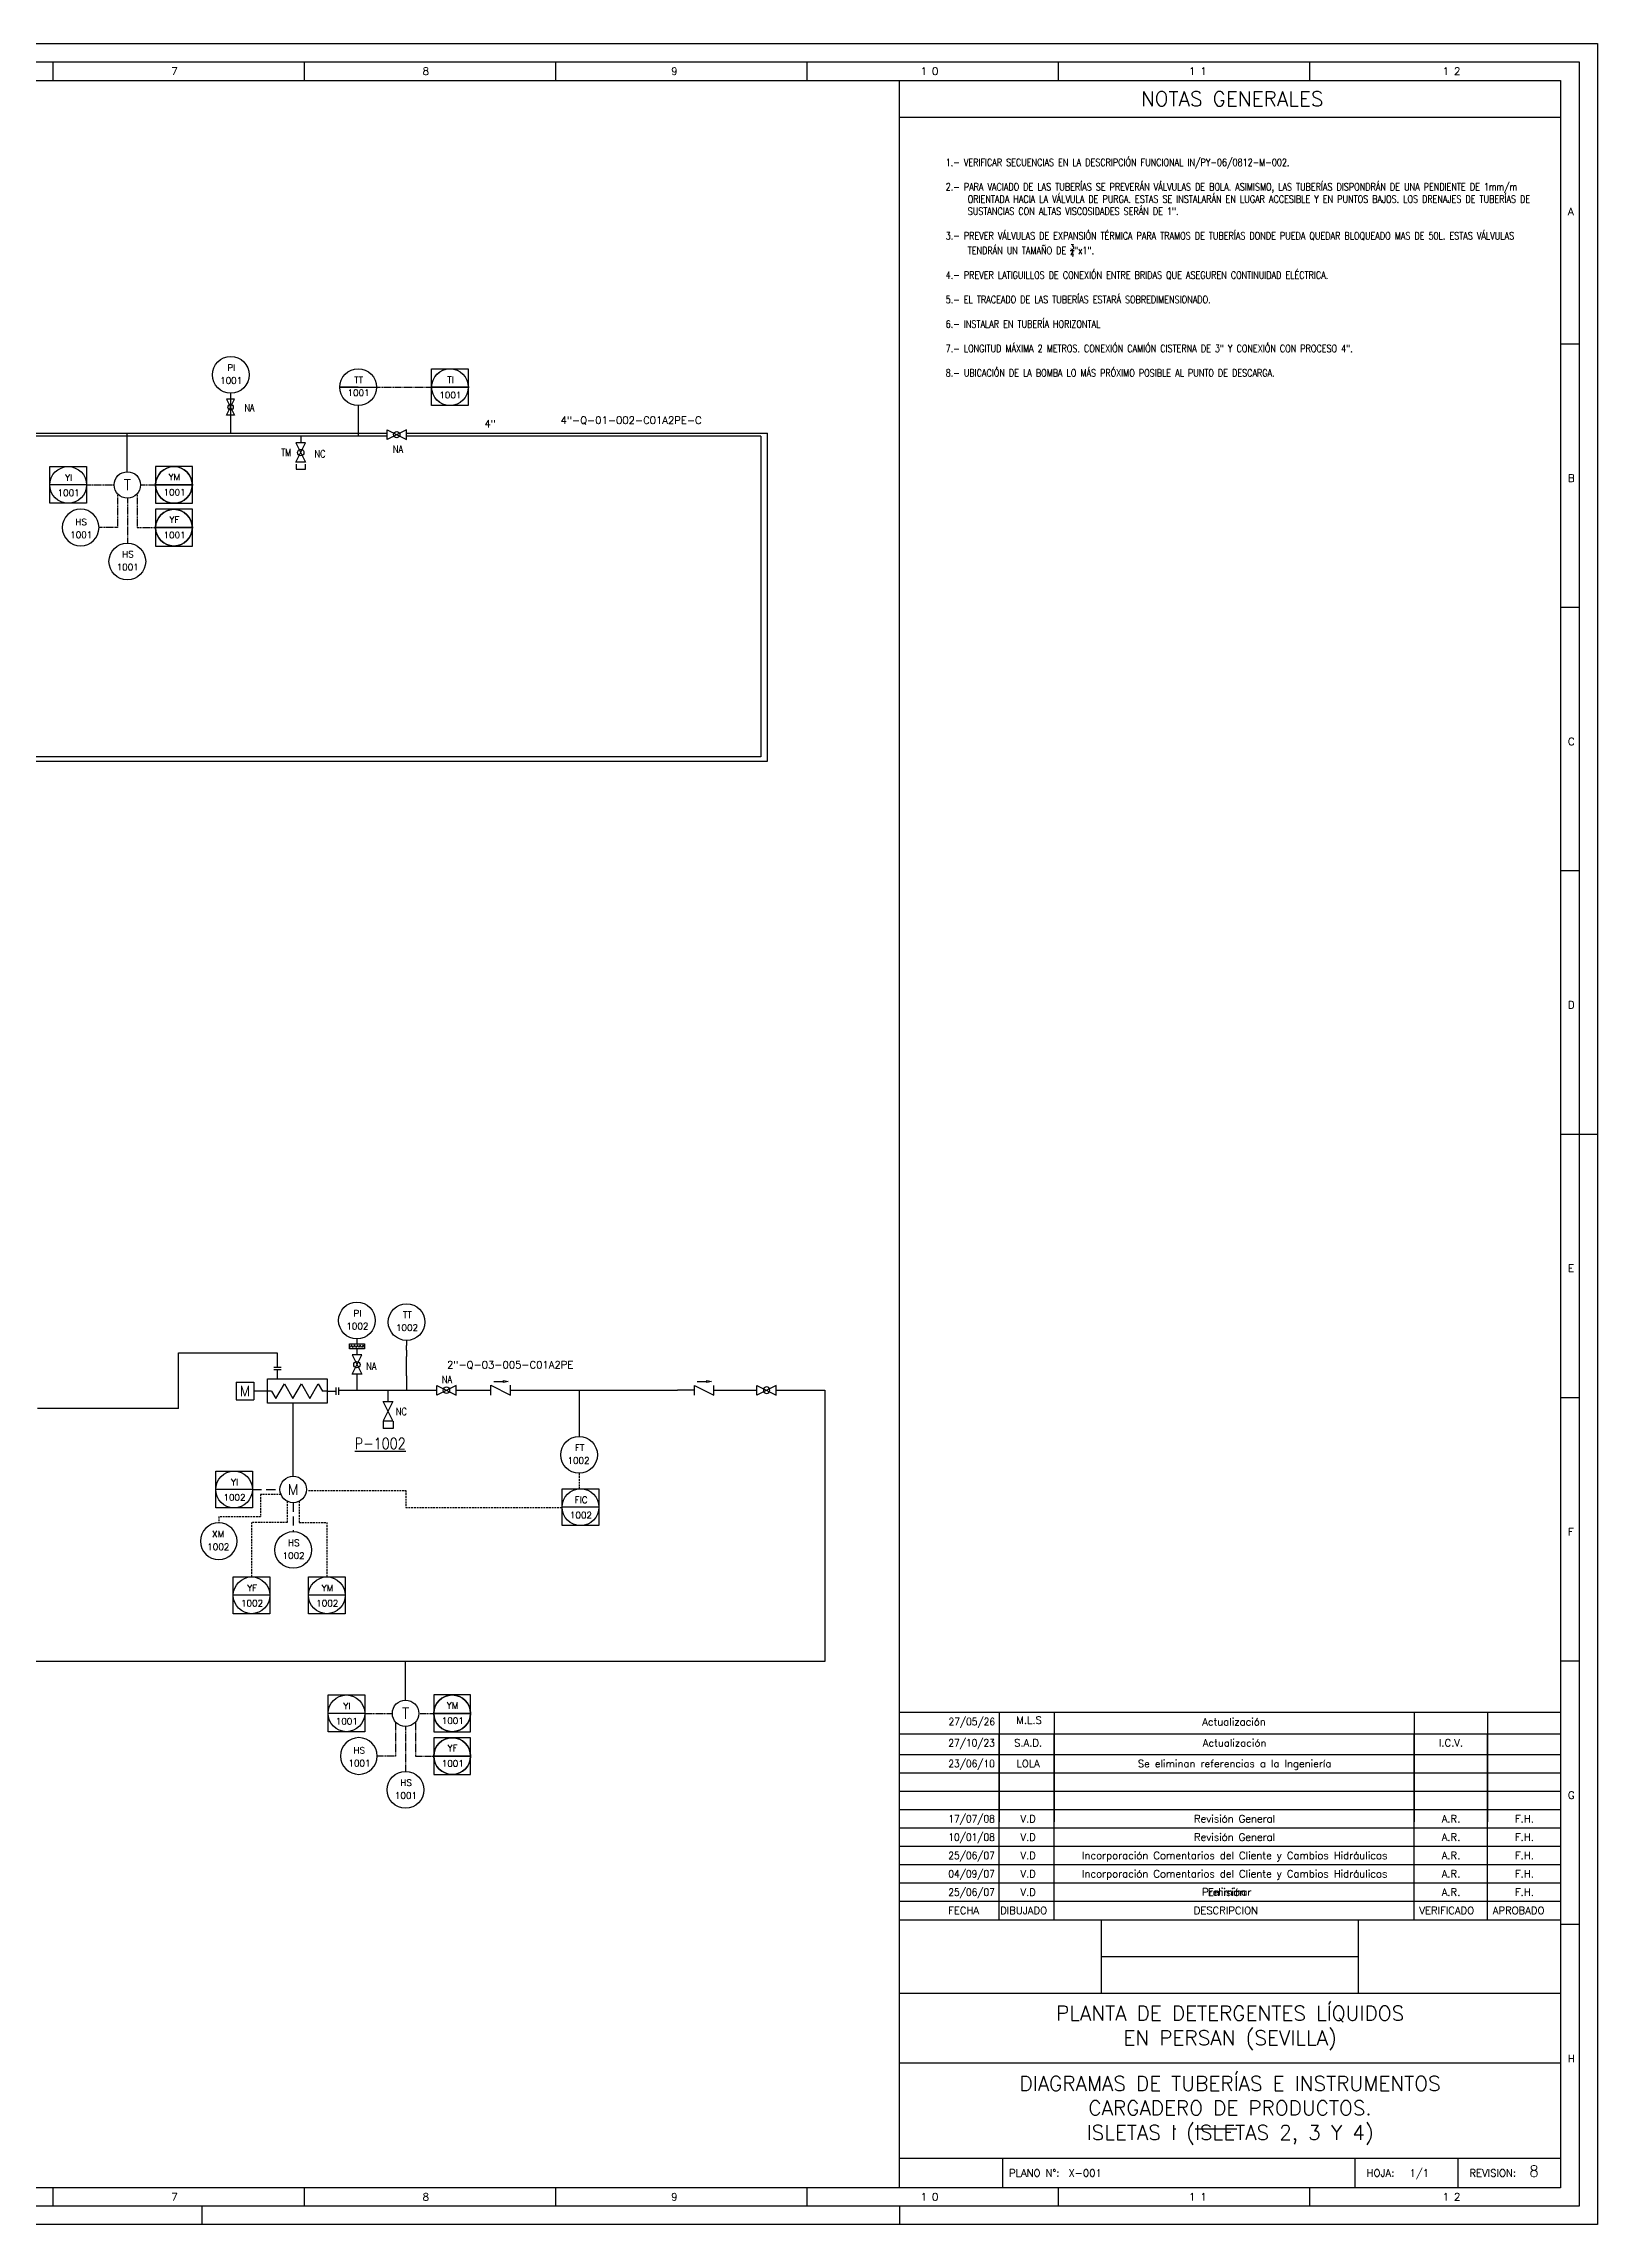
# Model space of a CAD drawing. Header units: metres. Extents: x 142 to 2995, y 1649 to 2243.
# Drawn here: x 2572 to 2995, y 1649 to 2243 of the extents above; entities that cross this region are included whole.
import ezdxf
from ezdxf.enums import TextEntityAlignment as Align

# ---------------------------------------------------------------- set-up
doc = ezdxf.new("R2010")
doc.units = ezdxf.units.M
doc.linetypes.add('TRAZOS', pattern=[0.75, 0.5, -0.25])
for name, color, linetype in [('CAJETIN', 1, 'Continuous'), ('EQUIPOS', 5, 'Continuous'), ('EQUIPOS 02', 1, 'Continuous'), ('FORMATO', 7, 'Continuous'), ('INSTRUMENTOS', 1, 'Continuous'), ('TEX', 7, 'Continuous'), ('TEX EQUIPOS', 6, 'Continuous'), ('TEXTO-VALVULAS Y ACCESORIOS', 7, 'Continuous'), ('TUBERIA', 5, 'Continuous'), ('TUBERÍA2', 1, 'TRAZOS'), ('VALVULAS Y ACCESORIOS', 1, 'Continuous')]:
    doc.layers.add(name, color=color, linetype=linetype)
doc.layers.add('TUBERÍA3', color=1, linetype='Continuous', true_color=0xff0000)
doc.styles.add('PY', font='ROMANS.shx')
doc.styles.add('PY1', font='ROMANS.shx', dxfattribs={"width": 0.8})
doc.linetypes.add('SEÑAL_MECANICA2', pattern='A,4.411183,["o",PY,S=4.130212,R=360,X=0,Y=-1.374288],0.588817,-0.374158,["",PY,S=2,R=360,X=0,Y=-0.688262],-2.183682', length=7.55784)

# ---------------------------------------------------------------- blocks, each defined once
blk = doc.blocks.new('VALV GLOB-V')
at = {"layer": 'INSTRUMENTOS', "color": 1, "flags": 128}
blk.add_lwpolyline([(5.7, -1.43), (5.7, 1.43), (0, -1.43), (0, 1.43)], close=True, dxfattribs=at)
at = {"layer": 'INSTRUMENTOS', "color": 1}
blk.add_circle((2.85, 0), 0.95, dxfattribs=at)
at = {"layer": 'INSTRUMENTOS', "color": 7, "linetype": 'SEÑAL_MECANICA2', "style": 'PY'}
blk.add_attdef('REF.', text='', height=2, dxfattribs=at).set_placement((3, -3.37), align=Align.MIDDLE)
blk = doc.blocks.new('SEÑAL CIR')
at = {"color": 1}
blk.add_circle((0, 5.7), 5.7, dxfattribs=at)
at = {"layer": 'INSTRUMENTOS', "linetype": 'Continuous', "style": 'PY', "flags": 4}
for p in [(0.18, 6.94), (0.13, 2.95)]:
    blk.add_attdef('---', text='', height=2, dxfattribs=at).set_placement(p, align=Align.CENTER)
blk = doc.blocks.new('SEÑAL CIRCU MARCO')
at = {"color": 1, "linetype": 'Continuous', "ltscale": 0.5}
blk.add_line((5.7, 5.7), (-5.7, 5.7), dxfattribs=at)
at = {"color": 1, "flags": 128}
blk.add_lwpolyline([(5.7, 0), (-5.7, 0), (-5.7, 11.4), (5.7, 11.4)], close=True, dxfattribs=at)
at = {"color": 1}
blk.add_circle((0, 5.7), 5.7, dxfattribs=at)
at = {"style": 'PY'}
for tag, p in [('XXX', (0.18, 7.98)), ('YYY', (0.13, 3.24))]:
    blk.add_attdef(tag, text='', height=2, dxfattribs=at).set_placement(p, align=Align.MIDDLE)
blk = doc.blocks.new('DIAFRAGMA')
at = {"layer": 'INSTRUMENTOS', "color": 1, "ltscale": 0.1, "flags": 128}
blk.add_lwpolyline([(0, -2.25), (0, 2.25), (1.5, 2.25), (1.5, -2.25)], close=True, dxfattribs=at)
blk.add_lwpolyline([(0.46, -2.25), (1.12, -1.86), (0.38, -1.43), (1.12, -1), (0.38, -0.56), (1.12, -0.13), (0.38, 0.3), (1.12, 0.73), (0.38, 1.17), (1.12, 1.6), (0.38, 2.03), (0.75, 2.25)], dxfattribs=at)
blk = doc.blocks.new('VALVULA RETENCION')
at = {"layer": 'VALVULAS Y ACCESORIOS'}
blk.add_line((0.79, 2.4), (3.43, 2.4), dxfattribs=at)
at = {"layer": 'VALVULAS Y ACCESORIOS', "flags": 128}
blk.add_lwpolyline([(0, -1.33), (0, 1.33), (5.33, -1.33), (5.33, 1.33)], dxfattribs=at)
blk.add_lwpolyline([(4.65, 2.4), (3.43, 2.14), (3.43, 2.66)], close=True, dxfattribs=at)
at = {"layer": 'TEXTO-VALVULAS Y ACCESORIOS', "linetype": 'SEÑAL_MECANICA2', "style": 'PY1', "width": 0.8}
blk.add_attdef('REF.', text='', height=2, dxfattribs=at).set_placement((2.94, -3.07), align=Align.MIDDLE)
blk = doc.blocks.new('VALV TIPO COMPUERTA')
at = {"layer": 'VALVULAS Y ACCESORIOS', "flags": 128}
blk.add_lwpolyline([(0, -1.33), (0, 1.33), (5.33, -1.33), (5.33, 1.33)], close=True, dxfattribs=at)
at = {"layer": 'TEXTO-VALVULAS Y ACCESORIOS', "linetype": 'SEÑAL_MECANICA2', "style": 'PY1', "width": 0.8}
blk.add_attdef('REF.', text='', height=2, dxfattribs=at).set_placement((2.94, -3.07), align=Align.MIDDLE)
blk = doc.blocks.new('TAPA ROSCADA S.W.')
at = {"layer": 'VALVULAS Y ACCESORIOS', "ltscale": 0.1}
for p, q in [((-0.75, 1), (0.75, 1)), ((0.75, 1), (0.75, -1)), ((-0.75, -1), (0.75, -1))]:
    blk.add_line(p, q, dxfattribs=at)
blk = doc.blocks.new('MARCO-A1')
at = {"layer": 'FORMATO', "color": 5}
for p, q in [((420.5, 589), (420.5, 584)), ((488.92, 589), (488.92, 584)), ((557.33, 589), (557.33, 584)), ((625.75, 589), (625.75, 584)), ((694.17, 589), (694.17, 584)), ((762.58, 589), (762.58, 584)), ((831, 512.25), (836, 512.25)), ((831, 440.5), (836, 440.5)), ((831, 368.75), (836, 368.75)), ((831, 297), (836, 297)), ((831, 225.25), (836, 225.25)), ((831, 153.5), (836, 153.5)), ((831, 81.75), (836, 81.75)), ((420.5, 10), (420.5, 5)), ((488.92, 10), (488.92, 5)), ((557.33, 10), (557.33, 5)), ((625.75, 10), (625.75, 5)), ((694.17, 10), (694.17, 5)), ((762.58, 10), (762.58, 5))]:
    blk.add_line(p, q, dxfattribs=at)
at = {"layer": 'FORMATO', "color": 1, "linetype": 'Continuous'}
for p, q in [((836, 297), (841, 297)), ((461, 5), (461, 0)), ((651, 5), (651, 0))]:
    blk.add_line(p, q, dxfattribs=at)
at = {"layer": 'FORMATO', "color": 1}
blk.add_lwpolyline([(0, 594), (841, 594), (841, 0), (0, 0)], close=True, dxfattribs=at)
at = {"layer": 'FORMATO', "color": 5}
blk.add_lwpolyline([(5, 589), (836, 589), (836, 5), (5, 5)], close=True, dxfattribs=at)
at = {"layer": 'FORMATO', "color": 8, "linetype": 'Continuous'}
blk.add_lwpolyline([(10, 584), (831, 584), (831, 10), (10, 10)], close=True, dxfattribs=at)
at = {"layer": 'FORMATO', "color": 1, "style": 'PY'}
for s, p in [('7', (452.75, 585.5)), ('8', (521.17, 585.5)), ('9', (588.85, 585.5)), ('1 0', (656.77, 585.5)), ('1 1', (729.83, 585.5)), ('1 2', (798.88, 585.5)), ('A', (833, 547.25)), ('B', (833, 474.67)), ('C', (833, 402.92)), ('D', (833, 331.17)), ('E', (833, 259.42)), ('F', (833, 187.67)), ('G', (833, 115.92)), ('H', (833, 44.17)), ('7', (452.75, 6.5)), ('8', (521.17, 6.5)), ('9', (588.85, 6.5)), ('1 0', (656.77, 6.5)), ('1 1', (729.83, 6.5)), ('1 2', (798.88, 6.5))]:
    blk.add_text(s, height=2, dxfattribs=at).set_placement(p)
blk = doc.blocks.new('BOMBA VOLUMETRICA')
at = {"layer": 'EQUIPOS', "linetype": 'Continuous'}
for p, q in [((-11.27, -4.05), (-11.27, -8.85)), ((-11.27, -4.05), (-6.47, -4.05)), ((-6.47, -4.05), (-6.47, -8.85)), ((-0.45, -8.45), (1.86, -4.45)), ((0, -3.12), (0, -0.67)), ((1.86, -4.45), (4.17, -8.45)), ((4.17, -8.45), (6.48, -4.45)), ((6.48, -4.45), (8.79, -8.45)), ((8.79, -8.45), (11.1, -4.45)), ((11.1, -4.45), (12.25, -6.45)), ((-11.27, -8.85), (-6.47, -8.85)), ((-1.61, -6.45), (-6.47, -6.45)), ((-1.61, -6.45), (-0.45, -8.45)), ((13.52, -6.45), (12.25, -6.45)), ((13.52, -6.45), (15.97, -6.45))]:
    blk.add_line(p, q, dxfattribs=at)
at = {"layer": 'EQUIPOS', "linetype": 'Continuous', "flags": 128}
blk.add_lwpolyline([(-2.78, -3.12), (13.52, -3.12), (13.52, -9.79), (-2.78, -9.79)], close=True, dxfattribs=at)
at = {"layer": 'VALVULAS Y ACCESORIOS', "ltscale": 0.1}
for p, q in [((1, 0), (-1, 0)), ((1, -0.67), (-1, -0.67)), ((15.97, -7.45), (15.97, -5.45)), ((16.64, -7.45), (16.64, -5.45))]:
    blk.add_line(p, q, dxfattribs=at)
at = {"layer": 'EQUIPOS 02', "style": 'PY'}
blk.add_text('M', height=2.8, dxfattribs=at).set_placement((-8.87, -6.45), align=Align.MIDDLE)
at = {"layer": 'TEX EQUIPOS', "linetype": 'Continuous', "style": 'PY1', "width": 0.8}
blk.add_attdef('REF_EQUIPO', text='', height=3, dxfattribs=at).set_placement((2.35, -13.59), align=Align.MIDDLE_CENTER)

msp = doc.modelspace()

# ---------------------------------------------------------------- linework, layer by layer
at = {"color": 1}
for p, q in [((2623.06, 2147.71), (2623.06, 2136.84)), ((2652.8, 2149.38), (2662.8, 2149.38)), ((2657.8, 2144.38), (2657.8, 2136.84)), ((2594.94, 2126.34), (2594.94, 2136.84)), ((2642.17, 2136.04), (2642.17, 2134.18)), ((2657.8, 2136.84), (2657.8, 2136.04)), ((2657.46, 1890.15), (2657.46, 1888.79)), ((2670.99, 1889.73), (2670.99, 1888.38)), ((2657.46, 1887.44), (2657.46, 1885.77)), ((2670.99, 1887.03), (2670.99, 1888.38)), ((2670.99, 1887.03), (2670.99, 1885.35)), ((2670.99, 1880.09), (2670.99, 1885.35)), ((2657.46, 1880.5), (2657.46, 1876.17)), ((2670.99, 1880.09), (2670.99, 1876.17)), ((2640.11, 1852.73), (2640.11, 1872.6)), ((2670.69, 1791.75), (2670.69, 1802.24))]:
    msp.add_line(p, q, dxfattribs=at)
msp.add_line((2657.8, 2149.38), (2652.8, 2149.38))
at = {"color": 5}
for p, q in [((2608.88, 1871.17), (2608.88, 1886.34)), ((2608.88, 1886.34), (2635.72, 1886.34)), ((2635.72, 1886.34), (2635.72, 1882.39)), ((2749.33, 1876.17), (2744.72, 1876.17)), ((2784.85, 1876.17), (2784.85, 1802.24)), ((2784.85, 1802.24), (2218.14, 1802.24))]:
    msp.add_line(p, q, dxfattribs=at)
at = {"color": 1, "linetype": 'TRAZOS'}
for p, q in [((2717.96, 1853.47), (2717.96, 1849.39)), ((2644.28, 1848.84), (2670.75, 1848.84)), ((2670.75, 1848.84), (2670.75, 1844.26)), ((2670.75, 1844.26), (2713.25, 1844.26))]:
    msp.add_line(p, q, dxfattribs=at)
at = {"color": 1, "flags": 128}
msp.add_lwpolyline([(2640.92, 2128.38), (2640.92, 2127.07), (2643.42, 2127.07), (2643.42, 2128.38)], dxfattribs=at)
at = {"color": 1}
for centre in [(2594.95, 2122.74), (2640.11, 1849.13), (2670.7, 1788.15)]:
    msp.add_circle(centre, 3.6, dxfattribs=at)
at = {"layer": 'CAJETIN', "color": 8, "linetype": 'Continuous'}
for p, q in [((2805.19, 1658.95), (2805.19, 2232.95)), ((2805.19, 1731.95), (2985.19, 1731.95)), ((2860.19, 1711.95), (2860.19, 1731.95)), ((2930.19, 1711.95), (2930.19, 1731.95)), ((2860.19, 1721.95), (2930.19, 1721.95)), ((2805.19, 1711.95), (2985.19, 1711.95)), ((2805.19, 1692.95), (2985.19, 1692.95)), ((2805.19, 1666.95), (2985.19, 1666.95)), ((2833.19, 1666.95), (2833.19, 1658.95))]:
    msp.add_line(p, q, dxfattribs=at)
at = {"layer": 'CAJETIN', "color": 8}
for p, q in [((2805.19, 2222.95), (2985.19, 2222.95)), ((2929.19, 1666.95), (2929.19, 1658.95)), ((2957.19, 1666.95), (2957.19, 1658.95))]:
    msp.add_line(p, q, dxfattribs=at)
at = {"layer": 'CAJETIN', "color": 1}
for p, q in [((2805.19, 1788.44), (2985.19, 1788.44)), ((2832.32, 1788.44), (2832.32, 1758.57)), ((2847.32, 1788.32), (2847.32, 1758.57)), ((2945.32, 1788.32), (2945.32, 1758.57)), ((2965.32, 1788.56), (2965.32, 1758.57)), ((2805.19, 1782.59), (2985.19, 1782.59)), ((2832.19, 1782.59), (2832.19, 1757.59)), ((2847.19, 1782.59), (2847.19, 1757.59)), ((2945.19, 1782.59), (2945.19, 1757.59)), ((2965.19, 1782.59), (2965.19, 1757.59)), ((2805.19, 1776.95), (2985.19, 1776.95)), ((2832.19, 1776.95), (2832.19, 1751.95)), ((2847.19, 1776.95), (2847.19, 1751.95)), ((2945.19, 1776.95), (2945.19, 1751.95)), ((2965.19, 1776.95), (2965.19, 1751.95)), ((2805.19, 1771.95), (2985.19, 1771.95)), ((2805.19, 1766.95), (2985.19, 1766.95)), ((2805.19, 1761.95), (2985.19, 1761.95)), ((2832.19, 1761.95), (2832.19, 1736.95)), ((2847.19, 1761.95), (2847.19, 1736.95)), ((2945.19, 1761.95), (2945.19, 1736.95)), ((2965.19, 1761.95), (2965.19, 1736.95)), ((2805.19, 1756.95), (2985.19, 1756.95)), ((2805.19, 1751.95), (2985.19, 1751.95)), ((2805.19, 1746.95), (2985.19, 1746.95)), ((2805.19, 1741.95), (2985.19, 1741.95)), ((2805.19, 1741.95), (2985.19, 1741.95))]:
    msp.add_line(p, q, dxfattribs=at)
at = {"layer": 'CAJETIN', "color": 5}
for p, q in [((2805.19, 1736.95), (2985.19, 1736.95)), ((2832.19, 1736.95), (2832.19, 1731.95)), ((2847.19, 1736.95), (2847.19, 1731.95)), ((2945.19, 1736.95), (2945.19, 1731.95)), ((2965.19, 1736.95), (2965.19, 1731.95))]:
    msp.add_line(p, q, dxfattribs=at)
at = {"layer": 'TUBERIA', "color": 5, "linetype": 'Continuous'}
for p, q in [((2550.55, 2136.84), (2665.66, 2136.84)), ((2670.93, 2136.84), (2769.27, 2136.84)), ((2588.62, 1871.17), (2570.48, 1871.17)), ((2608.88, 1871.17), (2588.62, 1871.17)), ((2652.7, 1876.17), (2679.2, 1876.17)), ((2684.46, 1876.17), (2693.96, 1876.17)), ((2699.29, 1876.17), (2744.72, 1876.17)), ((2754.66, 1876.16), (2766.37, 1876.17)), ((2771.63, 1876.17), (2784.85, 1876.17)), ((2880.03, 1675.02), (2880.38, 1675.02)), ((2885.64, 1675.02), (2897.03, 1675.02))]:
    msp.add_line(p, q, dxfattribs=at)
at = {"layer": 'TUBERIA', "color": 4, "linetype": 'Continuous'}
for p, q in [((2665.66, 2136.04), (2550.55, 2136.04)), ((2767.46, 2136.04), (2670.93, 2136.04))]:
    msp.add_line(p, q, dxfattribs=at)
at = {"layer": 'TUBERIA', "color": 1, "linetype": 'TRAZOS', "ltscale": 0.5}
for p, q in [((2583.84, 2122.74), (2591.35, 2122.74)), ((2594.95, 2119.14), (2594.95, 2106.9)), ((2659.59, 1788.15), (2667.1, 1788.15)), ((2670.7, 1784.55), (2670.7, 1772.31))]:
    msp.add_line(p, q, dxfattribs=at)
at = {"layer": 'TUBERIA', "lineweight": 30}
msp.add_line((2665.95, 1873.11), (2665.95, 1876.17), dxfattribs=at)
at = {"layer": 'TUBERIA', "color": 1, "linetype": 'ByBlock', "ltscale": 5}
msp.add_line((2717.94, 1876.17), (2717.94, 1863.55), dxfattribs=at)
at = {"layer": 'TUBERIA', "color": 1, "linetype": 'TRAZOS', "ltscale": 5}
for p, q in [((2629, 1849.13), (2636.51, 1849.13)), ((2640.11, 1845.53), (2640.11, 1837.64))]:
    msp.add_line(p, q, dxfattribs=at)
at = {"layer": 'TUBERIA', "color": 4, "linetype": 'Continuous'}
msp.add_lwpolyline([(2767.46, 2136.04), (2767.46, 2048.71), (2274.01, 2048.71), (2274.01, 1965.66)], dxfattribs=at)
at = {"layer": 'TUBERIA', "color": 5, "linetype": 'Continuous'}
msp.add_lwpolyline([(2274.81, 1939.01), (2274.81, 2047.53), (2769.27, 2047.53), (2769.27, 2136.89)], dxfattribs=at)
at = {"layer": 'TUBERÍA2', "color": 1, "ltscale": 0.5}
msp.add_lwpolyline([(2662.8, 2149.38), (2677.8, 2149.38)], dxfattribs=at)
at = {"layer": 'TUBERÍA2', "ltscale": 0.5}
for points in [[(2598.54, 2122.74), (2602.65, 2122.74)], [(2592.24, 2120.37), (2592.24, 2111.11), (2587.24, 2111.11)], [(2597.65, 2120.37), (2597.65, 2111.11), (2602.65, 2111.11)], [(2674.29, 1788.15), (2678.4, 1788.15)], [(2667.99, 1785.77), (2667.99, 1776.51), (2662.99, 1776.51)], [(2673.4, 1785.77), (2673.4, 1776.51), (2678.4, 1776.51)]]:
    msp.add_lwpolyline(points, dxfattribs=at)
at = {"layer": 'TUBERÍA2'}
for points in [[(2636.78, 1847.77), (2631.19, 1847.77), (2631.19, 1841.71), (2619.83, 1841.71), (2619.83, 1840.03)], [(2638.49, 1845.91), (2638.49, 1840.17), (2628.79, 1840.17), (2628.79, 1825.3)], [(2641.74, 1845.91), (2641.74, 1840.17), (2649.28, 1840.17), (2649.28, 1825.3)]]:
    msp.add_lwpolyline(points, dxfattribs=at)
at = {"layer": 'TUBERÍA3'}
for points in [[(2677.8, 2149.37), (2687.79, 2149.38)], [(2602.65, 2122.74), (2612.65, 2122.74)], [(2602.65, 2111.1), (2612.65, 2111.11)], [(2678.4, 1788.14), (2688.4, 1788.15)], [(2678.4, 1776.51), (2688.4, 1776.51)]]:
    msp.add_lwpolyline(points, dxfattribs=at)
for centre in [(2682.8, 2149.38), (2607.65, 2122.74), (2607.65, 2111.11), (2683.4, 1788.15), (2683.4, 1776.51)]:
    msp.add_circle(centre, 5, dxfattribs=at)

# ---------------------------------------------------------------- block references
msp.add_blockref('MARCO-A1', (2154.19, 1648.95))
at = {"linetype": 'Continuous'}
ref = msp.add_blockref('SEÑAL CIR', (2623.11, 2147.73), dxfattribs=dict(at, xscale=0.8771000000000412, yscale=0.8771000000000412, zscale=0.8771000000000412))
ref.add_attrib('---', 'PI', dxfattribs={"layer": 'INSTRUMENTOS', "color": 7, "linetype": 'Continuous', "height": 1.754, "style": 'PY'}).set_placement((2623.27, 2153.81), align=Align.CENTER)
ref.add_attrib('---', '1001', dxfattribs={"layer": 'INSTRUMENTOS', "color": 7, "linetype": 'Continuous', "height": 1.754, "style": 'PY'}).set_placement((2623.22, 2150.31), align=Align.CENTER)
ref = msp.add_blockref('SEÑAL CIR', (2657.8, 2144.38), dxfattribs=dict(at, xscale=0.8771000000000412, yscale=0.8771000000000412, zscale=0.8771000000000412))
ref.add_attrib('---', 'TT', dxfattribs={"layer": 'INSTRUMENTOS', "color": 7, "linetype": 'Continuous', "height": 1.754, "style": 'PY'}).set_placement((2657.95, 2150.46), align=Align.CENTER)
ref.add_attrib('---', '1001', dxfattribs={"layer": 'INSTRUMENTOS', "color": 7, "linetype": 'Continuous', "height": 1.754, "style": 'PY'}).set_placement((2657.91, 2146.97), align=Align.CENTER)
for p, xscale, yscale, zscale, values in [((2682.79, 2144.38), 0.8771000000000412, 0.8771000000000412, 0.8771000000000412, {'XXX': 'TI', 'YYY': '1001'}), ((2578.84, 2117.75), 0.8771000000000412, 0.8771000000000412, 0.8771000000000412, {'XXX': 'YI', 'YYY': '1001'}), ((2624, 1844.13), 0.8770999999999276, 0.8770999999999276, 0.8770999999999276, {'XXX': 'YI', 'YYY': '1002'}), ((2718.34, 1839.31), 0.8771000000000413, 0.8771000000000413, 0.8771000000000413, {'XXX': 'FIC', 'YYY': '1002'}), ((2628.79, 1815.3), 0.8771000000000413, 0.8771000000000413, 0.8771000000000413, {'XXX': 'YF', 'YYY': '1002'}), ((2649.28, 1815.3), 0.8771000000000413, 0.8771000000000413, 0.8771000000000413, {'XXX': 'YM', 'YYY': '1002'}), ((2654.59, 1783.15), 0.8771000000000412, 0.8771000000000412, 0.8771000000000412, {'XXX': 'YI', 'YYY': '1001'})]:
    msp.add_blockref('SEÑAL CIRCU MARCO', p, dxfattribs=dict(xscale=xscale, yscale=yscale, zscale=zscale)).add_auto_attribs(values)
at = {"linetype": 'Continuous', "rotation": 90}
for p, xscale, yscale, zscale in [((2642.17, 2128.92), 0.9232631578945529, 0.9232631578945529, 0.9232631578945529), ((2657.46, 1880.5), 0.9232631578947803, 0.9232631578947803, 0.9232631578947803)]:
    msp.add_blockref('VALV GLOB-V', p, dxfattribs=dict(at, xscale=xscale, yscale=yscale, zscale=zscale))
at = {"linetype": 'Continuous'}
for p, xscale, yscale, zscale in [((2665.66, 2136.44), 0.9232631578946666, 0.9232631578946666, 0.9232631578946666), ((2679.2, 1876.17), 0.9232631578945529, 0.9232631578945529, 0.9232631578945529), ((2771.63, 1876.17), -0.9232631578947803, 0.9232631578947803, 0.9232631578946926)]:
    msp.add_blockref('VALV GLOB-V', p, dxfattribs=dict(at, xscale=xscale, yscale=yscale, zscale=zscale))
ref = msp.add_blockref('SEÑAL CIRCU MARCO', (2607.65, 2127.74), dxfattribs=dict(xscale=-0.8771000000000412, yscale=0.8771000000000412, zscale=0.8771000000000412, rotation=180))
ref.add_attrib('XXX', '1001', dxfattribs={"height": 1.754, "style": 'PY'}).set_placement((2607.81, 2120.74), align=Align.MIDDLE)
ref.add_attrib('YYY', 'YM', dxfattribs={"height": 1.754, "style": 'PY'}).set_placement((2607.76, 2124.9), align=Align.MIDDLE)
ref = msp.add_blockref('SEÑAL CIR', (2582.24, 2116.13), dxfattribs=dict(at, xscale=-0.8771000000000412, yscale=0.8771000000000412, zscale=0.8771000000000412, rotation=180))
ref.add_attrib('---', '1001', dxfattribs={"layer": 'INSTRUMENTOS', "color": 7, "linetype": 'Continuous', "height": 1.754, "style": 'PY'}).set_placement((2582.4, 2108.29), align=Align.CENTER)
ref.add_attrib('---', 'HS', dxfattribs={"layer": 'INSTRUMENTOS', "color": 7, "linetype": 'Continuous', "height": 1.754, "style": 'PY'}).set_placement((2582.35, 2111.79), align=Align.CENTER)
ref = msp.add_blockref('SEÑAL CIRCU MARCO', (2607.65, 2116.11), dxfattribs=dict(xscale=-0.8771000000000412, yscale=0.8771000000000412, zscale=0.8771000000000412, rotation=180))
ref.add_attrib('XXX', '1001', dxfattribs={"height": 1.754, "style": 'PY'}).set_placement((2607.81, 2109.1), align=Align.MIDDLE)
ref.add_attrib('YYY', 'YF', dxfattribs={"height": 1.754, "style": 'PY'}).set_placement((2607.76, 2113.26), align=Align.MIDDLE)
ref = msp.add_blockref('SEÑAL CIR', (2594.95, 2096.9), dxfattribs=dict(at, xscale=0.8771000000000412, yscale=0.8771000000000412, zscale=0.8771000000000412))
ref.add_attrib('---', 'HS', dxfattribs={"layer": 'INSTRUMENTOS', "color": 7, "linetype": 'Continuous', "height": 1.754, "style": 'PY'}).set_placement((2595.11, 2102.99), align=Align.CENTER)
ref.add_attrib('---', '1001', dxfattribs={"layer": 'INSTRUMENTOS', "color": 7, "linetype": 'Continuous', "height": 1.754, "style": 'PY'}).set_placement((2595.06, 2099.49), align=Align.CENTER)
ref = msp.add_blockref('SEÑAL CIR', (2657.46, 1890.15), dxfattribs=dict(at, xscale=0.8770999999999276, yscale=0.8770999999999276, zscale=0.8770999999999276))
ref.add_attrib('---', 'PI', dxfattribs={"layer": 'INSTRUMENTOS', "color": 7, "linetype": 'Continuous', "height": 1.754, "style": 'PY'}).set_placement((2657.62, 1896.24), align=Align.CENTER)
ref.add_attrib('---', '1002', dxfattribs={"layer": 'INSTRUMENTOS', "color": 7, "linetype": 'Continuous', "height": 1.754, "style": 'PY'}).set_placement((2657.58, 1892.74), align=Align.CENTER)
ref = msp.add_blockref('SEÑAL CIR', (2670.99, 1889.73), dxfattribs=dict(at, xscale=0.8770999999999276, yscale=0.8770999999999276, zscale=0.8770999999999276))
ref.add_attrib('---', 'TT', dxfattribs={"layer": 'INSTRUMENTOS', "color": 7, "linetype": 'Continuous', "height": 1.754, "style": 'PY'}).set_placement((2671.15, 1895.82), align=Align.CENTER)
ref.add_attrib('---', '1002', dxfattribs={"layer": 'INSTRUMENTOS', "color": 7, "linetype": 'Continuous', "height": 1.754, "style": 'PY'}).set_placement((2671.1, 1892.32), align=Align.CENTER)
at = {"color": 1, "linetype": 'Continuous'}
for name, p, xscale, yscale, zscale, rotation in [('DIAFRAGMA', (2657.46, 1887.44), 0.900000000000091, 0.900000000000091, 0.900000000000091, 90), ('TAPA ROSCADA S.W.', (2665.95, 1866.77), 1.333333999999923, 1.333333999999923, 1.333333999999923, 270)]:
    msp.add_blockref(name, p, dxfattribs=dict(at, xscale=xscale, yscale=yscale, zscale=zscale, rotation=rotation))
at = {"linetype": 'Continuous'}
for name, p in [('BOMBA VOLUMETRICA', (2635.85, 1882.39)), ('VALVULA RETENCION', (2693.96, 1876.17)), ('VALVULA RETENCION', (2749.33, 1876.16))]:
    msp.add_blockref(name, p, dxfattribs=at)
at = {"linetype": 'Continuous', "rotation": 270}
msp.add_blockref('VALV TIPO COMPUERTA', (2665.95, 1873.11), dxfattribs=at)
at = {"linetype": 'Continuous'}
ref = msp.add_blockref('SEÑAL CIR', (2717.94, 1853.55), dxfattribs=dict(at, xscale=0.8770999999999276, yscale=0.8770999999999276, zscale=0.8770999999999276))
ref.add_attrib('---', 'FT', dxfattribs={"layer": 'INSTRUMENTOS', "color": 7, "linetype": 'Continuous', "height": 1.754, "style": 'PY'}).set_placement((2718.1, 1859.63), align=Align.CENTER)
ref.add_attrib('---', '1002', dxfattribs={"layer": 'INSTRUMENTOS', "color": 7, "linetype": 'Continuous', "height": 1.754, "style": 'PY'}).set_placement((2717.79, 1856.14), align=Align.CENTER)
ref = msp.add_blockref('SEÑAL CIR', (2619.83, 1830.03), dxfattribs=dict(at, xscale=-0.8771000000000413, yscale=0.8771000000000413, zscale=0.8771000000000413))
ref.add_attrib('---', 'XM', dxfattribs={"layer": 'INSTRUMENTOS', "color": 7, "linetype": 'Continuous', "height": 1.754, "style": 'PY'}).set_placement((2619.67, 1836.12), align=Align.CENTER)
ref.add_attrib('---', '1002', dxfattribs={"layer": 'INSTRUMENTOS', "color": 7, "linetype": 'Continuous', "height": 1.754, "style": 'PY'}).set_placement((2619.72, 1832.62), align=Align.CENTER)
ref = msp.add_blockref('SEÑAL CIR', (2640.11, 1827.65), dxfattribs=dict(at, xscale=0.8770999999999276, yscale=0.8770999999999276, zscale=0.8770999999999276))
ref.add_attrib('---', 'HS', dxfattribs={"layer": 'INSTRUMENTOS', "color": 7, "linetype": 'Continuous', "height": 1.754, "style": 'PY'}).set_placement((2640.27, 1833.73), align=Align.CENTER)
ref.add_attrib('---', '1002', dxfattribs={"layer": 'INSTRUMENTOS', "color": 7, "linetype": 'Continuous', "height": 1.754, "style": 'PY'}).set_placement((2640.22, 1830.23), align=Align.CENTER)
ref = msp.add_blockref('SEÑAL CIRCU MARCO', (2683.4, 1793.15), dxfattribs=dict(xscale=-0.8771000000000412, yscale=0.8771000000000412, zscale=0.8771000000000412, rotation=180))
ref.add_attrib('XXX', '1001', dxfattribs={"height": 1.754, "style": 'PY'}).set_placement((2683.56, 1786.14), align=Align.MIDDLE)
ref.add_attrib('YYY', 'YM', dxfattribs={"height": 1.754, "style": 'PY'}).set_placement((2683.51, 1790.3), align=Align.MIDDLE)
ref = msp.add_blockref('SEÑAL CIR', (2657.99, 1781.53), dxfattribs=dict(at, xscale=-0.8771000000000412, yscale=0.8771000000000412, zscale=0.8771000000000412, rotation=180))
ref.add_attrib('---', '1001', dxfattribs={"layer": 'INSTRUMENTOS', "color": 7, "linetype": 'Continuous', "height": 1.754, "style": 'PY'}).set_placement((2658.15, 1773.69), align=Align.CENTER)
ref.add_attrib('---', 'HS', dxfattribs={"layer": 'INSTRUMENTOS', "color": 7, "linetype": 'Continuous', "height": 1.754, "style": 'PY'}).set_placement((2658.1, 1777.19), align=Align.CENTER)
ref = msp.add_blockref('SEÑAL CIRCU MARCO', (2683.4, 1781.51), dxfattribs=dict(xscale=-0.8771000000000412, yscale=0.8771000000000412, zscale=0.8771000000000412, rotation=180))
ref.add_attrib('XXX', '1001', dxfattribs={"height": 1.754, "style": 'PY'}).set_placement((2683.56, 1774.51), align=Align.MIDDLE)
ref.add_attrib('YYY', 'YF', dxfattribs={"height": 1.754, "style": 'PY'}).set_placement((2683.51, 1778.67), align=Align.MIDDLE)
ref = msp.add_blockref('SEÑAL CIR', (2670.7, 1762.31), dxfattribs=dict(at, xscale=0.8771000000000412, yscale=0.8771000000000412, zscale=0.8771000000000412))
ref.add_attrib('---', 'HS', dxfattribs={"layer": 'INSTRUMENTOS', "color": 7, "linetype": 'Continuous', "height": 1.754, "style": 'PY'}).set_placement((2670.86, 1768.39), align=Align.CENTER)
ref.add_attrib('---', '1001', dxfattribs={"layer": 'INSTRUMENTOS', "color": 7, "linetype": 'Continuous', "height": 1.754, "style": 'PY'}).set_placement((2670.81, 1764.89), align=Align.CENTER)
at = {"layer": 'INSTRUMENTOS', "linetype": 'Continuous', "xscale": 0.7747368421053125, "yscale": 0.7747368421053125, "zscale": 0.7747368421053125, "rotation": 90}
msp.add_blockref('VALV GLOB-V', (2623.06, 2141.73), dxfattribs=at)

# ---------------------------------------------------------------- texts
at = {"color": 7, "style": 'PY'}
for s, p in [('T', (2594.95, 2122.74)), ('M', (2640.11, 1849.13)), ('T', (2670.7, 1788.15))]:
    msp.add_text(s, height=2.92, dxfattribs=at).set_placement(p, align=Align.MIDDLE)
at = {"linetype": 'Continuous', "insert": (2817.76, 2211.61), "char_height": 2, "width": 159.6115, "attachment_point": 1, "style": 'PY1'}
msp.add_mtext('\\A1;1.- VERIFICAR SECUENCIAS EN LA DESCRIPCIÓN FUNCIONAL IN/PY-06/0812-M-002.\\P\\P\\pi-6,l6;2.- PARA VACIADO DE LAS TUBERÍAS SE PREVERÁN VÁLVULAS DE BOLA. ASIMISMO, LAS TUBERÍAS DISPONDRÁN DE UNA PENDIENTE DE 1mm/m ORIENTADA HACIA LA VÁLVULA DE PURGA. ESTAS SE INSTALARÁN EN LUGAR ACCESIBLE Y EN PUNTOS BAJOS. LOS DRENAJES DE TUBERÍAS DE SUSTANCIAS CON ALTAS VISCOSIDADES SERÁN DE 1".\\P\\pi0,l0;\\P\\pi-6,l6;3.- PREVER VÁLVULAS DE EXPANSIÓN TÉRMICA PARA TRAMOS DE TUBERÍAS DONDE PUEDA QUEDAR BLOQUEADO MAS DE 50L. ESTAS VÁLVULAS TENDRÁN UN TAMAÑO DE {\\H0.7x;\\S3/4;\\H1.429x;"x1".\\P\\pi0,l0;}\\P4.- PREVER LATIGUILLOS DE CONEXIÓN ENTRE BRIDAS QUE ASEGUREN CONTINUIDAD ELÉCTRICA.\\P \\P5.- EL TRACEADO DE LAS TUBERÍAS ESTARÁ SOBREDIMENSIONADO.\\P^I\\P6.- INSTALAR EN TUBERÍA HORIZONTAL\\P\\P7.- LONGITUD MÁXIMA 2 METROS. CONEXIÓN CAMIÓN CISTERNA DE 3" Y CONEXIÓN CON PROCESO 4".^I\\P\\P8.- UBICACIÓN DE LA BOMBA LO MÁS PRÓXIMO POSIBLE AL PUNTO DE DESCARGA.', dxfattribs=at)
at = {"layer": 'CAJETIN', "color": 1, "style": 'PY', "width": 0.9}
for s, p in [('27/05/26', (2824.87, 1784.89)), ('27/10/23', (2824.81, 1779.09)), ('23/06/10', (2824.81, 1773.45)), ('17/07/08', (2824.81, 1758.45)), ('10/01/08', (2824.81, 1753.45)), ('25/06/07', (2824.81, 1748.45)), ('04/09/07', (2824.81, 1743.45)), ('25/06/07', (2824.81, 1738.45))]:
    msp.add_text(s, height=2, dxfattribs=at).set_placement(p, align=Align.CENTER)
at = {"layer": 'CAJETIN', "color": 1, "style": 'PY'}
for s, p in [('M.L.S', (2840.47, 1785.31)), ('Actualización', (2896.25, 1784.83)), ('S.A.D.', (2840.21, 1779.09)), ('Actualización', (2896.42, 1779.09)), ('I.C.V.', (2955.34, 1779.09)), ('LOLA', (2840.21, 1773.45)), ('Se eliminan referencias a la Ingeniería', (2896.42, 1773.45)), ('V.D', (2840.21, 1758.45)), ('Revisión General', (2896.42, 1758.45)), ('A.R.', (2955.34, 1758.45)), ('F.H.', (2975.34, 1758.45)), ('V.D', (2840.21, 1753.45)), ('Revisión General', (2896.42, 1753.45)), ('A.R.', (2955.34, 1753.45)), ('F.H.', (2975.34, 1753.45)), ('V.D', (2840.21, 1748.45)), ('Incorporación Comentarios del Cliente y Cambios Hidráulicos', (2896.42, 1748.45)), ('A.R.', (2955.34, 1748.45)), ('F.H.', (2975.34, 1748.45)), ('V.D', (2840.21, 1743.45)), ('V.D', (2840.21, 1738.45)), ('Incorporación Comentarios del Cliente y Cambios Hidráulicos', (2896.42, 1743.45)), ('Preliminar', (2894.28, 1738.49)), ('Emisión', (2894.28, 1738.45)), ('A.R.', (2955.34, 1743.45)), ('A.R.', (2955.34, 1738.45)), ('F.H.', (2975.34, 1743.45)), ('F.H.', (2975.34, 1738.45))]:
    msp.add_text(s, height=2, dxfattribs=at).set_placement(p, align=Align.CENTER)
for s, p in [('FECHA', (2818.43, 1733.45)), ('DIBUJADO', (2832.58, 1733.45)), ('DESCRIPCION', (2885.29, 1733.45)), ('VERIFICADO', (2946.72, 1733.45)), ('APROBADO', (2966.72, 1733.45)), ('PLANO N%%D:', (2835.01, 1661.95)), ('X-001', (2851.18, 1661.95)), ('HOJA:', (2932.36, 1661.95)), ('1/1', (2944.04, 1661.95)), ('REVISION:', (2960.36, 1661.95))]:
    msp.add_text(s, height=2, dxfattribs=at).set_placement(p)
at = {"layer": 'CAJETIN', "color": 6, "style": 'PY'}
msp.add_text('8', height=3, dxfattribs=at).set_placement((2976.65, 1661.95))
at = {"layer": 'CAJETIN', "color": 5, "char_height": 4, "attachment_point": 5, "style": 'PY'}
for s, insert, width in [('PLANTA DE DETERGENTES LÍQUIDOS\\PEN PERSAN (SEVILLA)', (2895.19, 1702.45), 175.9153), ('DIAGRAMAS DE TUBERÍAS E INSTRUMENTOS\\PCARGADERO DE PRODUCTOS.\\PISLETAS I (ISLETAS 2, 3 Y 4)', (2895.19, 1679.99), 177.4745)]:
    msp.add_mtext(s, dxfattribs=dict(at, insert=insert, width=width))
at = {"layer": 'EQUIPOS', "color": 6, "linetype": 'Continuous', "style": 'PY', "width": 0.85}
msp.add_text('%%UP-1002', height=3, dxfattribs=at).set_placement((2663.81, 1860.15), align=Align.CENTER)
at = {"layer": 'TEX', "color": 8, "style": 'PY'}
msp.add_text('NOTAS GENERALES', height=4, dxfattribs=at).set_placement((2895.75, 2225.95), align=Align.CENTER)
at = {"layer": 'TEX', "color": 7, "char_height": 2, "width": 28.6036, "attachment_point": 5, "style": 'PY1'}
for s, insert in [('NA', (2628.22, 2143.78)), ('TM', (2638.22, 2131.61)), ('NA', (2668.62, 2132.5)), ('NC', (2647.41, 2131.22)), ('NA', (2661.38, 1882.72)), ('NA', (2681.97, 1879.11)), ('NC', (2669.57, 1870.35))]:
    msp.add_mtext(s, dxfattribs=dict(at, insert=insert))
at = {"layer": 'TEXTO-VALVULAS Y ACCESORIOS', "style": 'PY'}
for s, p in [('4"', (2693.72, 2138.42)), ('4"-Q-01-002-C01A2PE-C', (2732.12, 2139.36)), ('2"-Q-03-005-C01A2PE', (2699.19, 1882.1))]:
    msp.add_text(s, height=2, dxfattribs=at).set_placement(p, align=Align.CENTER)

doc.saveas('drawing.dxf')
